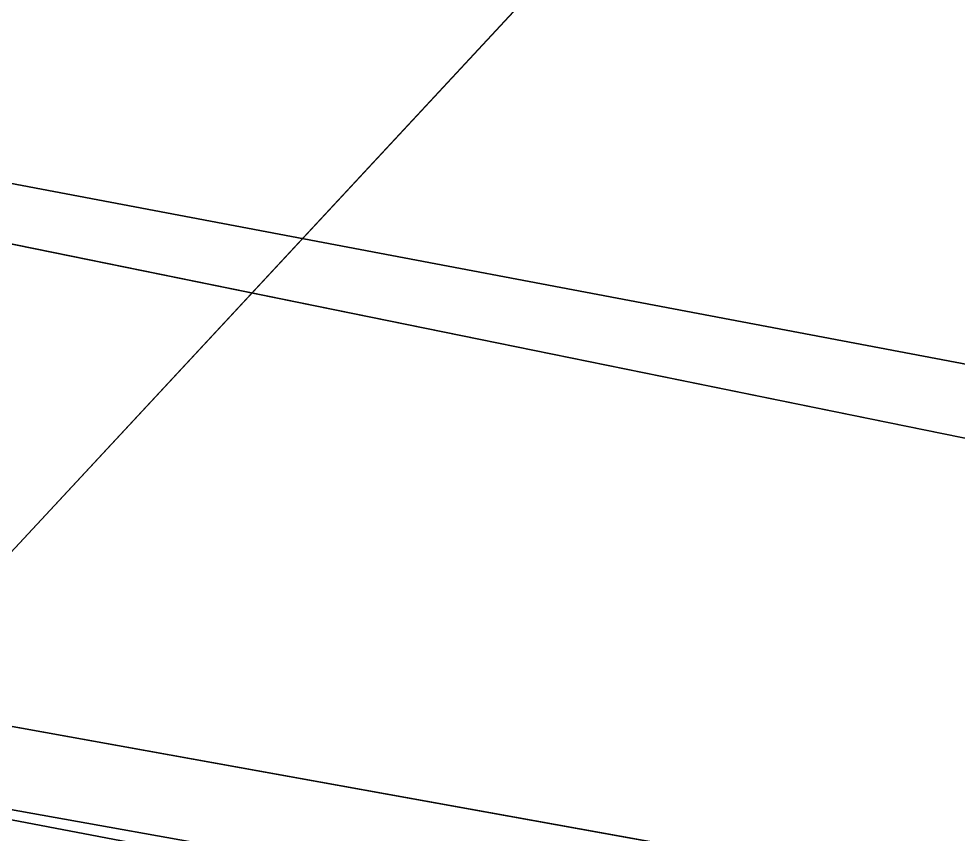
# Model space of a CAD drawing. Header units: metres. Extents: x 503497 to 504361, y 6966567 to 6966857.
# Drawn here: x 504133.5412 to 504133.7096, y 6966712.5216 to 6966712.6678 of the extents above; entities that cross this region are included whole.
import ezdxf

# ---------------------------------------------------------------- set-up
doc = ezdxf.new("R2010")
doc.units = ezdxf.units.M

msp = doc.modelspace()

# ---------------------------------------------------------------- linework, layer by layer
at = {"layer": 'SHADOW_APPROVED_20260111T072000'}
for points in [[(504140.8554, 6966711.6898), (504140.7719, 6966711.1544), (504067.5981, 6966726.0584), (504067.6816, 6966726.5938), (504140.8554, 6966711.6898)], [(504140.7719, 6966711.1544), (504144.1851, 6966710.622), (504071.0113, 6966725.526), (504067.5981, 6966726.0584), (504140.7719, 6966711.1544)]]:
    msp.add_lwpolyline(points, close=True, dxfattribs=at)
at = {"layer": 'SHADOW_APPROVED_20260114T072400'}
for points in [[(504144.1851, 6966710.622), (504144.5661, 6966713.0647), (504072.5577, 6966726.7034), (504072.1767, 6966724.2607), (504144.1851, 6966710.622)], [(504140.8554, 6966711.6898), (504140.7719, 6966711.1544), (504068.7635, 6966724.7931), (504068.847, 6966725.3285), (504140.8554, 6966711.6898)], [(504140.7719, 6966711.1544), (504144.1851, 6966710.622), (504072.1767, 6966724.2607), (504068.7635, 6966724.7931), (504140.7719, 6966711.1544)]]:
    msp.add_lwpolyline(points, close=True, dxfattribs=at)
at = {"layer": 'SHADOW_APPROVED_20260122T071500'}
for points in [[(504144.1851, 6966710.622), (504144.5661, 6966713.0647), (504061.9996, 6966727.8328), (504061.6186, 6966725.3901), (504144.1851, 6966710.622)], [(504140.7719, 6966711.1544), (504144.1851, 6966710.622), (504061.6186, 6966725.3901), (504058.2054, 6966725.9225), (504140.7719, 6966711.1544)]]:
    msp.add_lwpolyline(points, close=True, dxfattribs=at)
at = {"layer": 'SHADOW_APPROVED_20260621T090000'}
for points in [[(504149.9912, 6966730.2649), (504146.9294, 6966730.7425), (504082.943, 6966661.928), (504086.0048, 6966661.4504), (504149.9912, 6966730.2649)], [(504149.5371, 6966727.3537), (504149.9912, 6966730.2649), (504086.0048, 6966661.4504), (504085.5507, 6966658.5392), (504149.5371, 6966727.3537)]]:
    msp.add_lwpolyline(points, close=True, dxfattribs=at)
at = {"layer": 'SHADOW_APPROVED_20261122T065200'}
for points in [[(504144.1851, 6966710.622), (504144.5661, 6966713.0647), (504064.402, 6966727.5155), (504064.021, 6966725.0728), (504144.1851, 6966710.622)], [(504140.7719, 6966711.1544), (504144.1851, 6966710.622), (504064.021, 6966725.0728), (504060.6078, 6966725.6052), (504140.7719, 6966711.1544)]]:
    msp.add_lwpolyline(points, close=True, dxfattribs=at)
at = {"layer": 'SHADOW_COMPARATOR_RL48_20260111T072000'}
for points in [[(504140.8554, 6966711.6898), (504140.7719, 6966711.1544), (504095.1446, 6966720.4478), (504095.2281, 6966720.9832), (504140.8554, 6966711.6898)], [(504140.7719, 6966711.1544), (504144.1851, 6966710.622), (504098.5578, 6966719.9154), (504095.1446, 6966720.4478), (504140.7719, 6966711.1544)]]:
    msp.add_lwpolyline(points, close=True, dxfattribs=at)
at = {"layer": 'SHADOW_COMPARATOR_RL48_20260114T072400'}
for points in [[(504144.1851, 6966710.622), (504144.5661, 6966713.0647), (504099.6655, 6966721.5691), (504099.2845, 6966719.1264), (504144.1851, 6966710.622)], [(504140.8554, 6966711.6898), (504140.7719, 6966711.1544), (504095.8713, 6966719.6588), (504095.9548, 6966720.1942), (504140.8554, 6966711.6898)], [(504140.7719, 6966711.1544), (504144.1851, 6966710.622), (504099.2845, 6966719.1264), (504095.8713, 6966719.6588), (504140.7719, 6966711.1544)]]:
    msp.add_lwpolyline(points, close=True, dxfattribs=at)
at = {"layer": 'SHADOW_COMPARATOR_RL48_20260122T071500'}
for points in [[(504144.1851, 6966710.622), (504144.5661, 6966713.0647), (504093.082, 6966722.2733), (504092.701, 6966719.8306), (504144.1851, 6966710.622)], [(504140.7719, 6966711.1544), (504144.1851, 6966710.622), (504092.701, 6966719.8306), (504089.2878, 6966720.363), (504140.7719, 6966711.1544)]]:
    msp.add_lwpolyline(points, close=True, dxfattribs=at)
at = {"layer": 'SHADOW_COMPARATOR_RL48_20260621T090000'}
for points in [[(504149.9912, 6966730.2649), (504146.9294, 6966730.7425), (504110.4417, 6966691.5017), (504113.5035, 6966691.0241), (504149.9912, 6966730.2649)], [(504149.5371, 6966727.3537), (504149.9912, 6966730.2649), (504113.5035, 6966691.0241), (504113.0494, 6966688.1129), (504149.5371, 6966727.3537)]]:
    msp.add_lwpolyline(points, close=True, dxfattribs=at)
at = {"layer": 'SHADOW_COMPARATOR_RL48_20261122T065200'}
for points in [[(504144.1851, 6966710.622), (504144.5661, 6966713.0647), (504094.58, 6966722.0754), (504094.199, 6966719.6327), (504144.1851, 6966710.622)], [(504140.7719, 6966711.1544), (504144.1851, 6966710.622), (504094.199, 6966719.6327), (504090.7858, 6966720.1651), (504140.7719, 6966711.1544)]]:
    msp.add_lwpolyline(points, close=True, dxfattribs=at)

doc.saveas('drawing.dxf')
